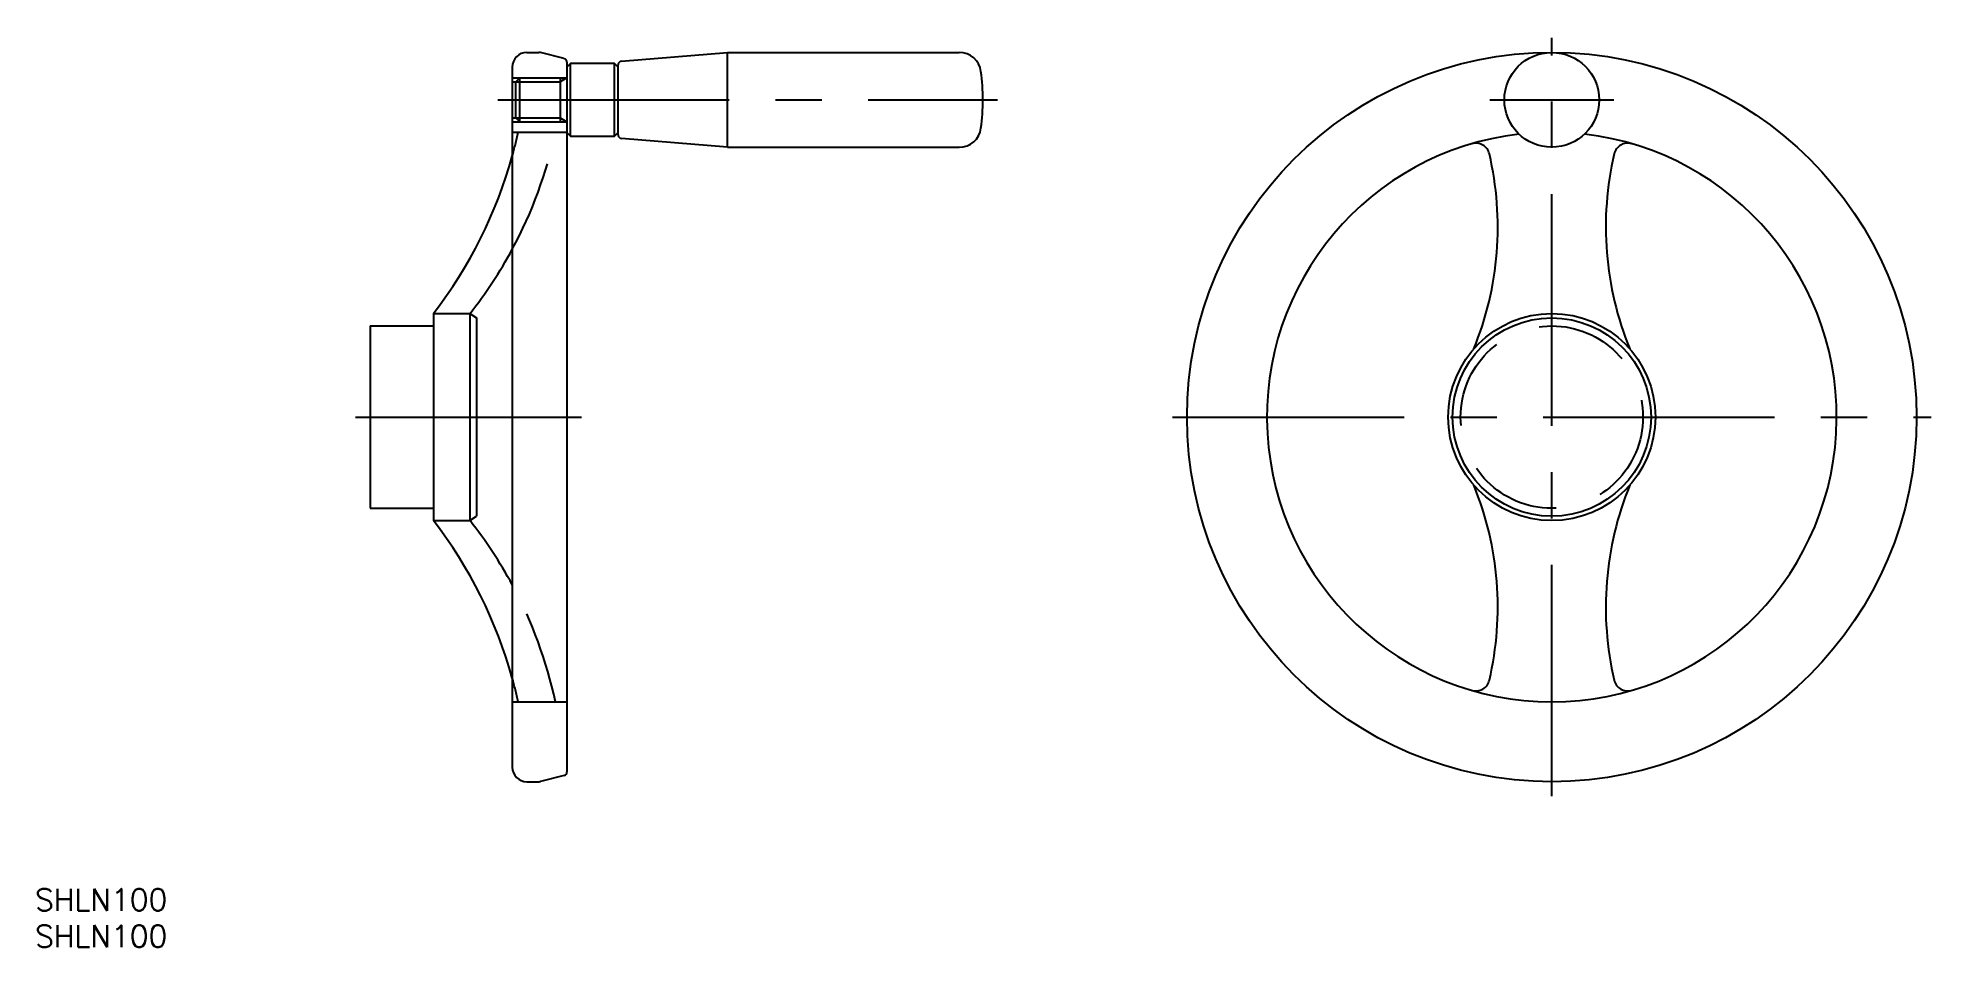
# Model space of a CAD drawing. Extents: x -208 to 52, y -73 to 52.
import ezdxf

# ---------------------------------------------------------------- set-up
doc = ezdxf.new("R2010")
doc.units = 0
doc.linetypes.add('CENTER', pattern=[50.8, 31.75, -6.35, 6.35, -6.35])
doc.linetypes.add('DASHED', pattern=[19.05, 12.7, -6.35])
doc.layers.get('0').update_dxf_attribs({"linetype": 'CONTINUOUS'})
doc.layers.add('CENTER', color=1, linetype='CENTER')
doc.styles.get("Standard").update_dxf_attribs({"font": 'txt.shx', "height": 3, "bigfont": 'bigfont.shx'})

msp = doc.modelspace()

# ---------------------------------------------------------------- linework, layer by layer
at = {"color": 7, "linetype": 'CONTINUOUS'}
for p, q in [((-140.5, 50), (-138.87, 50)), ((-135.38, 49.15), (-138.63, 49.97)), ((-127.54, 48.79), (-113, 50)), ((-113, 50), (-81.23, 50)), ((-113, 37), (-113, 50)), ((-142.5, 48), (-142.5, -48)), ((-135, 48.66), (-135, -48.66)), ((-134.5, 48.5), (-135, 48)), ((-134.5, 38.5), (-134.5, 48.5)), ((-128.5, 48.5), (-134.5, 48.5)), ((-128.5, 38.5), (-128.5, 48.5)), ((-128, 48), (-128.5, 48.5)), ((-128, 38.71), (-128, 48.29)), ((-135, 39), (-134.5, 38.5)), ((-128.5, 38.5), (-128, 39)), ((-134.5, 38.5), (-128.5, 38.5)), ((-113, 37), (-127.54, 38.21)), ((-113, 37), (-81.23, 37)), ((-153.3, 14.2), (-153.3, -14.2)), ((-153.3, 14.2), (-148.3, 14.2)), ((-148.3, 14.2), (-148.3, -14.2)), ((-148.3, 14.2), (-147.4, 13.6)), ((-147.4, 13.6), (-147.4, -13.6)), ((-162, 12.5), (-162, -12.5)), ((-162, 12.5), (-153.3, 12.5)), ((-162, -12.5), (-153.3, -12.5)), ((-153.3, -14.2), (-148.3, -14.2)), ((-148.3, -14.2), (-147.4, -13.6)), ((-135.38, -49.15), (-138.63, -49.97)), ((-140.5, -50), (-138.87, -50))]:
    msp.add_line(p, q, dxfattribs=at)
at = {"color": 3, "linetype": 'DASHED'}
for p, q in [((-142.5, 46.5), (-135, 46.5)), ((-142.5, 45.96), (-135.94, 45.96)), ((-142, 45.96), (-141.46, 46.5)), ((-142, 41.04), (-142, 45.96)), ((-141.46, 40.5), (-141.46, 46.5)), ((-135.94, 46.5), (-135.94, 40.5)), ((-135, 46.5), (-135.94, 45.96)), ((-142.5, 41.04), (-135.94, 41.04)), ((-142.5, 40.5), (-135, 40.5)), ((-142.5, 39.05), (-135, 39.05)), ((-142, 41.04), (-141.46, 40.5)), ((-135.94, 41.04), (-135, 40.5)), ((-142.5, -39.05), (-135, -39.05))]:
    msp.add_line(p, q, dxfattribs=at)
at = {"color": 7, "linetype": 'CONTINUOUS'}
for centre, radius in [((0, 0), 50), ((0, 43.5), 6.5), ((0, 0), 14.2), ((0, 0), 13.6)]:
    msp.add_circle(centre, radius, dxfattribs=at)
at = {"color": 3, "linetype": 'DASHED'}
msp.add_circle((0, 0), 12.5, dxfattribs=at)
at = {"color": 7, "linetype": 'CONTINUOUS'}
for centre, radius, start, end in [((-140.5, 48), 2, 90, 180), ((-138.87, 49), 1, 75.7841, 90), ((-81.23, 47), 3, 7.4482, 90), ((-135.5, 48.66), 0.5, 0, 75.7841), ((-127.5, 48.29), 0.5, 94.7636, 180), ((-108, 43.5), 30, 352.5518, 7.4482), ((-81.23, 40), 3, 270, 352.5518), ((-127.5, 38.71), 0.5, 180, 265.2364), ((0, 0), 39.05, 96.5901, 83.4099), ((-10.41, 35.66), 1.9, 13.2032, 106.2754), ((10.41, 35.66), 1.9, 73.7246, 166.7968), ((-202.75, 52.42), 62.5, 322.2968, 344.5771), ((-51.4, 26.05), 44, 337.6955, 13.2032), ((51.4, 26.05), 44, 166.7968, 202.3045), ((-195.56, 51.65), 60.3, 321.6113, 331.6425), ((-51.4, -26.05), 44, 346.7968, 22.3045), ((51.4, -26.05), 44, 157.6955, 193.2032), ((-202.75, -52.42), 62.5, 15.4229, 37.7032), ((-195.56, -51.65), 60.3, 28.3575, 38.3887), ((-10.41, -35.66), 1.9, 253.7246, 346.7968), ((10.41, -35.66), 1.9, 193.2032, 286.2754), ((-140.5, -48), 2, 180, 270), ((-135.5, -48.66), 0.5, 284.2159, 0), ((-138.87, -49), 1, 270, 284.2159)]:
    msp.add_arc(centre, radius, start, end, dxfattribs=at)
at = {"color": 3, "linetype": 'DASHED'}
for centre, radius, start, end in [((-195.56, 51.65), 60.3, 331.6425, 347.9428), ((-202.75, 52.42), 62.5, 344.5771, 347.6448), ((-195.56, -51.65), 60.3, 12.0572, 28.3575), ((-202.75, -52.42), 62.5, 12.3552, 15.4229)]:
    msp.add_arc(centre, radius, start, end, dxfattribs=at)
at = {"layer": 'CENTER', "color": 1, "linetype": 'CENTER'}
for p, q in [((0, -52), (0, 52)), ((-144.5, 43.5), (-76, 43.5)), ((-8.5, 43.5), (8.5, 43.5)), ((-164, 0), (-133, 0)), ((-52, 0), (52, 0))]:
    msp.add_line(p, q, dxfattribs=at)

# ---------------------------------------------------------------- texts
at = {"color": 7, "linetype": 'CONTINUOUS'}
for p in [(-207.92, -67.69), (-207.92, -72.69)]:
    msp.add_text('SHLN100', height=3, dxfattribs=at).set_placement(p)

doc.saveas('drawing.dxf')
